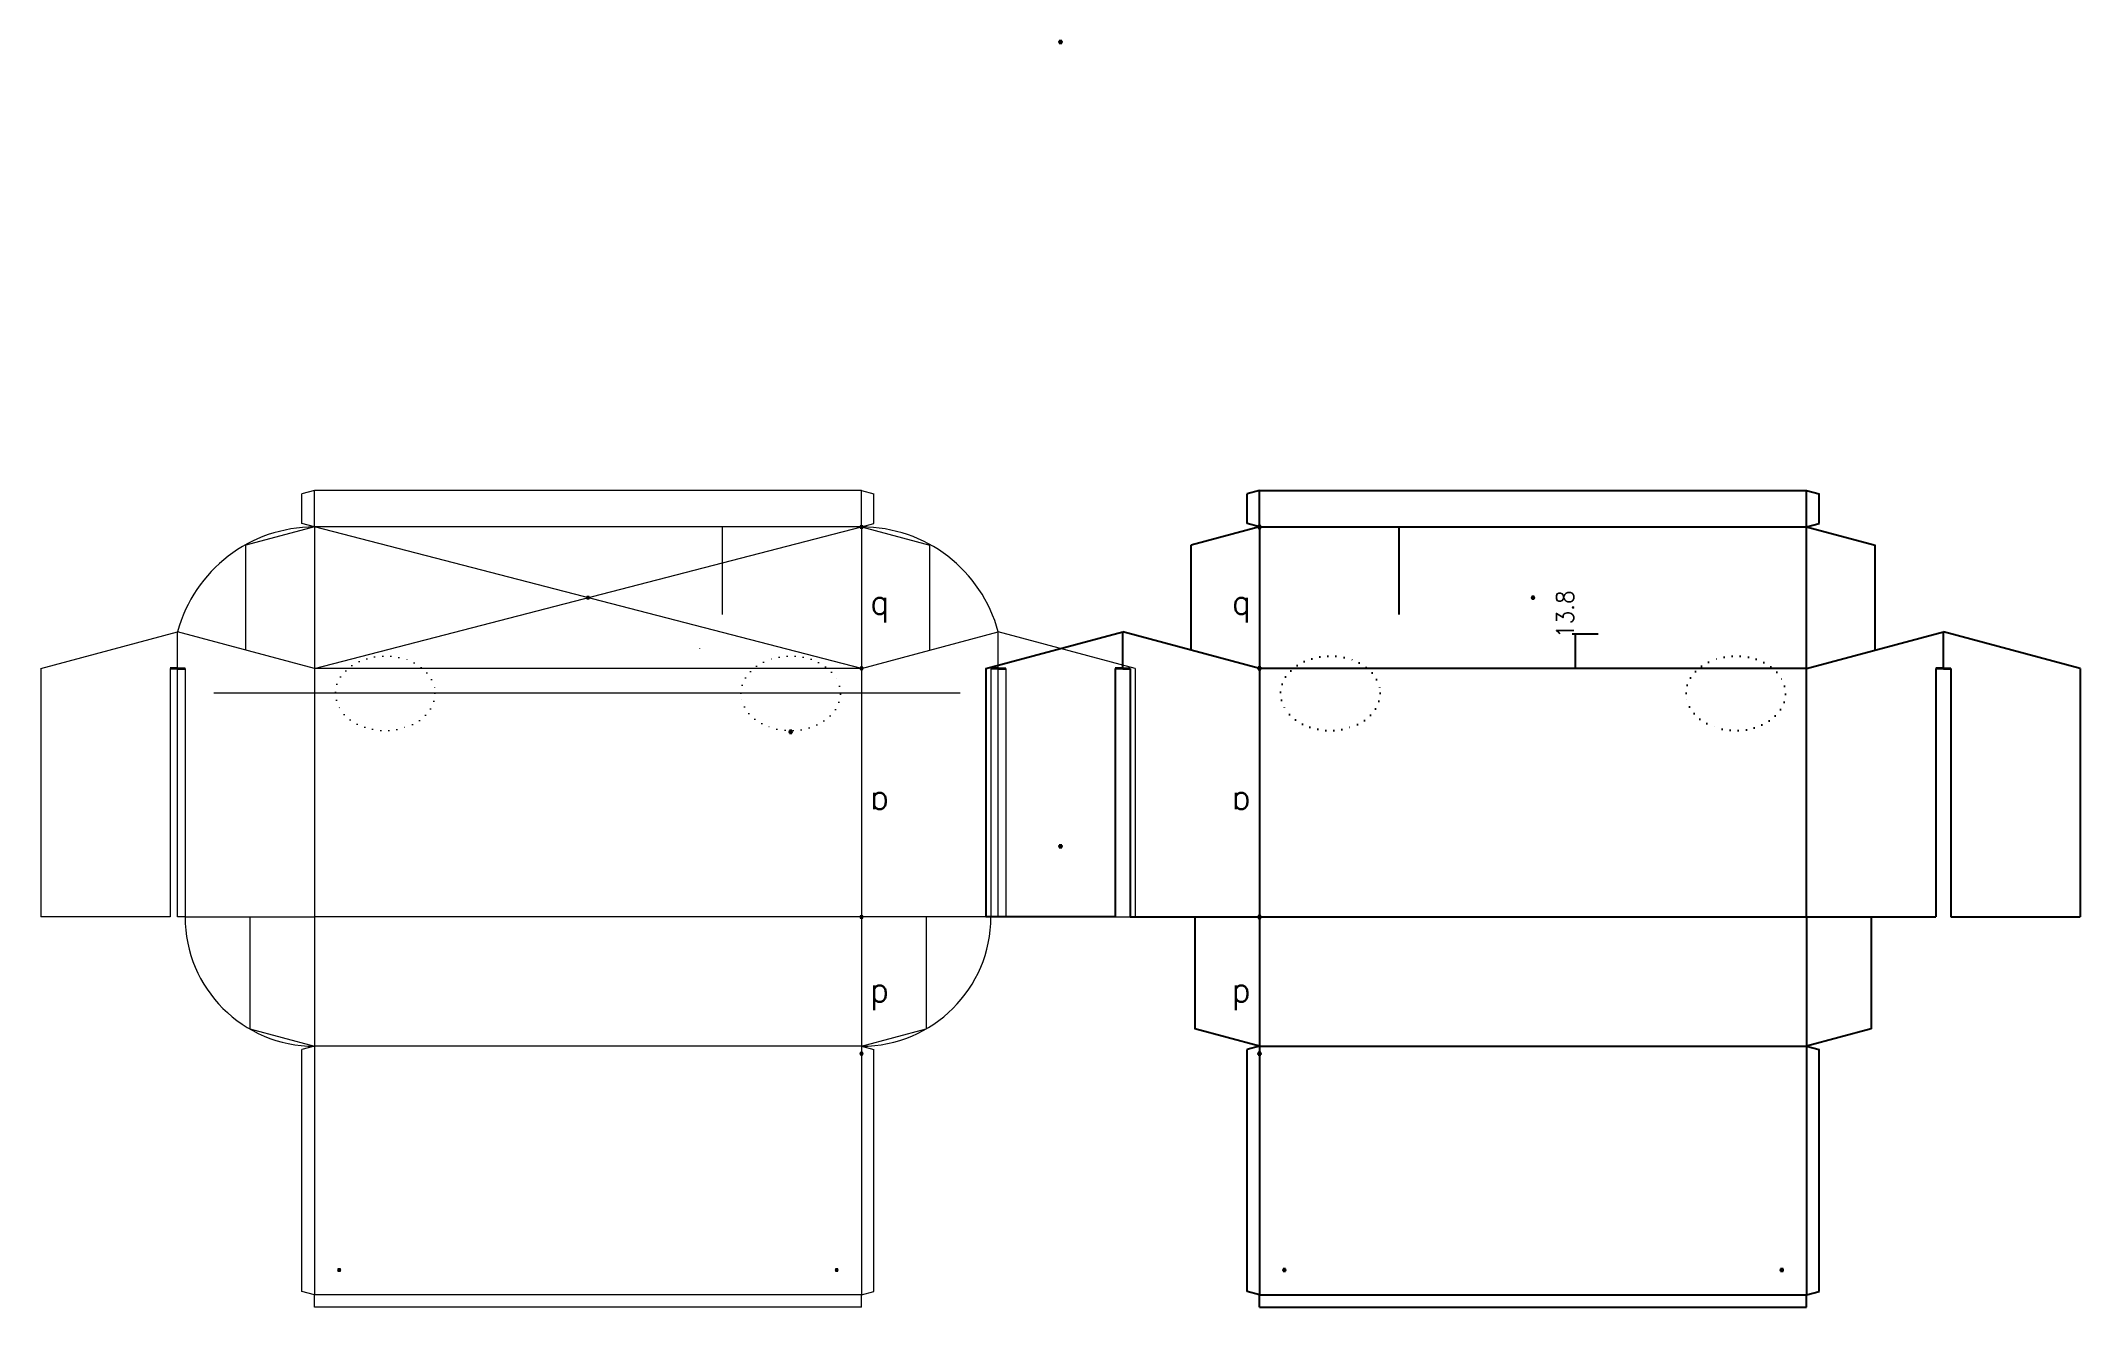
# Model space of a CAD drawing. Header units: millimetres. Extents: x 190 to 1010, y -257 to 252.
import ezdxf
from ezdxf.enums import TextEntityAlignment as Align

# ---------------------------------------------------------------- set-up
doc = ezdxf.new("R2010")
doc.units = ezdxf.units.MM
doc.header["$PDMODE"] = 96
doc.header["$PDSIZE"] = -2
doc.linetypes.add('DOT2', pattern=[3.175, 0, -3.175])
doc.layers.add('3 net', color=7, linetype='CONTINUOUS', lineweight=25)
doc.layers.add('3 out net', color=7, linetype='CONTINUOUS', lineweight=0)
doc.styles.get("Standard").update_dxf_attribs({"font": 'standard'})
doc.dimstyles.get("Standard").update_dxf_attribs({"dimtxt": 7, "dimasz": 2.5, "dimexe": 1.25, "dimexo": 0.625, "dimtad": 0, "dimtoh": 1, "dimdec": 1, "dimzin": 1, "dimdsep": 46, "dimtxsty": 'standard', "dimcen": 0.09, "dimazin": 0, "dimtfac": 1, "dimtdec": 4, "dimtofl": 0, "dimtmove": 0, "dimatfit": 3, "dimfxl": 1, "dimtolj": 1, "dimtzin": 0, "dimarcsym": 0})

# ---------------------------------------------------------------- blocks, each defined once
blk = doc.blocks.new('*D50')
at = {"layer": '3 net', "color": 0, "linetype": 'ByBlock', "lineweight": -2}
for p, q in [((816.19, 13.81), (805.75, 13.81)), ((807, 13.81), (807, 0)), ((815.97, 0), (805.75, 0))]:
    blk.add_line(p, q, dxfattribs=at)
for points in [[(807, 13.81), (807.42, 11.31), (806.58, 11.31)], [(807, 0), (806.58, 2.5), (807.42, 2.5)]]:
    blk.add_solid(points, dxfattribs=at)
at = {"layer": '3 net', "color": 0, "linetype": 'CONTINUOUS', "lineweight": -2, "insert": (802.88, 21.82), "char_height": 7, "width": 14.7778, "attachment_point": 5, "rotation": 90}
blk.add_mtext('13.8', dxfattribs=at)

msp = doc.modelspace()

# ---------------------------------------------------------------- linework, layer by layer
at = {"layer": '3 net'}
for p, q in [((680, 71.6), (675, 70.26)), ((675, 58.24), (675, 70.26)), ((680, 56.9), (680, 71.6)), ((680, 71.6), (900, 71.6)), ((900, 56.9), (900, 71.6)), ((900, 71.6), (905, 70.26)), ((905, 58.24), (905, 70.26)), ((680, 56.9), (675, 58.24)), ((900, 56.9), (905, 58.24)), ((680, 56.9), (652.5, 49.55)), ((652.5, 7.35), (652.5, 49.55)), ((680, 56.9), (680, 0)), ((680, 56.9), (900, 56.9)), ((736, 57), (736, 21.72)), ((900, 0), (900, 56.9)), ((900, 56.9), (927.5, 49.55)), ((927.5, 7.35), (927.5, 49.55)), ((570, 0), (625, 14.7)), ((680, 0), (625, 14.7)), ((625, 0), (625, 14.7)), ((900, 0), (955, 14.7)), ((955, 0), (955, 14.7)), ((1010, 0), (955, 14.7)), ((570, 0), (570, -100)), ((622, 0), (622, -100)), ((628, 0), (628, -100)), ((680, 0), (680, -100)), ((900, 0), (680, 0)), ((958, 0), (958, -100)), ((1010, 0), (1010, -100)), ((900, -100), (900, 0)), ((952, 0), (952, -100)), ((952, 0), (952, -100)), ((622, -100), (570, -100)), ((628, -100), (680, -100)), ((654, -100), (654, -145.03)), ((680, -100), (680, -152)), ((680, -100), (900, -100)), ((900, -100), (900, -152)), ((900, -100), (952, -100)), ((926, -100), (926, -145.03)), ((958, -100), (1010, -100)), ((680, -152), (654, -145.03)), ((926, -145.03), (900, -152)), ((680, -152), (675, -153.34)), ((675, -250.66), (675, -153.34)), ((680, -152), (900, -152)), ((680, -152), (680, -252)), ((680, -152), (900, -152)), ((900, -152), (900, -252)), ((900, -152), (905, -153.34)), ((905, -250.66), (905, -153.34)), ((680, -252), (675, -250.66)), ((680, -252), (900, -252)), ((680, -257), (680, -252)), ((900, -252), (905, -250.66)), ((900, -257), (900, -252)), ((680, -257), (900, -257))]:
    msp.add_line(p, q, dxfattribs=at)
at = {"layer": '3 net', "linetype": 'CONTINUOUS', "lineweight": 35}
for p, q in [((625, 0), (622, 0)), ((625, 0), (628, 0)), ((955, 0), (958, 0)), ((955, 0), (952, 0)), ((955, 0), (952, 0))]:
    msp.add_line(p, q, dxfattribs=at)
at = {"layer": '3 net', "linetype": 'DOT2'}
for centre, major_axis in [((708.5, -10), (20, 0)), ((871.5, -10), (-20, 0))]:
    msp.add_ellipse(centre, major_axis=major_axis, ratio=0.75, dxfattribs=at)
at = {"layer": '3 net'}
for p in [(600, 252), (680, 56.9), (790, 28.45), (680, 0), (600, -71.6), (680, -100), (680, -155), (690, -242), (890, -242)]:
    msp.add_point(p, dxfattribs=at)
at = {"layer": '3 out net'}
for p, q in [((300, 71.6), (295, 70.26)), ((295, 58.24), (295, 70.26)), ((300, 56.9), (300, 71.6)), ((520, 71.6), (300, 71.6)), ((520, 56.9), (520, 71.6)), ((520, 71.6), (525, 70.26)), ((525, 58.24), (525, 70.26)), ((300, 56.9), (295, 58.24)), ((520, 56.9), (525, 58.24)), ((300, 56.9), (272.5, 49.55)), ((272.5, 7.35), (272.5, 49.55)), ((300, 0), (520, 56.9)), ((520, 0), (300, 56.9)), ((520, 56.9), (300, 56.9)), ((300, 56.9), (300, 0)), ((464, 57), (464, 21.72)), ((520, 56.9), (520, 0)), ((520, 56.9), (520, 0)), ((520, 56.9), (547.5, 49.55)), ((547.5, 7.35), (547.5, 49.55)), ((190, 0), (245, 14.7)), ((300, 0), (245, 14.7)), ((245, 0), (245, 14.7)), ((520, 0), (575, 14.7)), ((575, 0), (575, 14.7)), ((575, 0), (575, 14.7)), ((630, 0), (575, 14.7)), ((190, 0), (190, -100)), ((242, 0), (242, -100)), ((245, -100), (245, 0)), ((248, 0), (248, -100)), ((248, 0), (248, -100)), ((520, 0), (300, 0)), ((300, 0), (300, -100)), ((578, 0), (578, -100)), ((630, 0), (630, -100)), ((520, 0), (520, -10)), ((520, 0), (520, -100)), ((572, 0), (572, -100)), ((575, -100), (575, 0)), ((559.61, -10), (259.61, -10)), ((242, -100), (190, -100)), ((248, -100), (245, -100)), ((248, -100), (300, -100)), ((274, -100), (274, -145.03)), ((520, -100), (300, -100)), ((300, -100), (300, -152)), ((572, -100), (520, -100)), ((520, -100), (520, -152)), ((546, -100), (546, -145.03)), ((572, -100), (575, -100)), ((578, -100), (630, -100)), ((274, -145.03), (300, -152)), ((520, -152), (546, -145.03)), ((300, -152), (295, -153.34)), ((295, -250.66), (295, -153.34)), ((520, -152), (300, -152)), ((520, -152), (300, -152)), ((300, -152), (300, -252)), ((520, -152), (520, -252)), ((520, -152), (525, -153.34)), ((525, -250.66), (525, -153.34)), ((300, -252), (295, -250.66)), ((520, -252), (300, -252)), ((300, -257), (300, -252)), ((520, -252), (525, -250.66)), ((520, -257), (520, -252)), ((520, -257), (300, -257))]:
    msp.add_line(p, q, dxfattribs=at)
at = {"layer": '3 out net', "linetype": 'CONTINUOUS', "lineweight": 35}
for p, q in [((245, 0), (242, 0)), ((245, 0), (248, 0)), ((245, 0), (248, 0)), ((575, 0), (578, 0)), ((575, 0), (572, 0))]:
    msp.add_line(p, q, dxfattribs=at)
at = {"layer": '3 out net', "linetype": 'DOT2'}
msp.add_line((454.9, 8.12), (454.9, 6.72), dxfattribs=at)
at = {"layer": '3 out net'}
for centre, radius, start, end in [((300, 0), 56.9, 90, 165.03617), ((520, 0), 56.9, 14.96383, 90), ((300, -100), 52, 180, 270), ((520, -100), 52, 270, 0)]:
    msp.add_arc(centre, radius, start, end, dxfattribs=at)
at = {"layer": '3 out net', "linetype": 'DOT2'}
for centre, major_axis in [((328.5, -10), (20, 0)), ((491.5, -10), (-20, 0))]:
    msp.add_ellipse(centre, major_axis=major_axis, ratio=0.75, dxfattribs=at)
at = {"layer": '3 out net'}
for p in [(520, 56.9), (410, 28.45), (520, 0), (520, -100), (520, -155), (310, -242), (510, -242)]:
    msp.add_point(p, dxfattribs=at)
at = {"layer": '3 out net', "lineweight": -2}
msp.add_point((491.5, -25.5), dxfattribs=at)

# ---------------------------------------------------------------- texts
at = {"layer": '3 net'}
for s, p in [('b', (669, 28.45)), ('a', (669, -50)), ('d', (669, -127.5))]:
    msp.add_text(s, height=10, rotation=180, dxfattribs=at).set_placement(p, align=Align.RIGHT)
at = {"layer": '3 out net'}
for s, p in [('b', (531, 28.45)), ('a', (531, -50)), ('d', (531, -127.5))]:
    msp.add_text(s, height=10, rotation=180, dxfattribs=at).set_placement(p)

# ---------------------------------------------------------------- dimensions: what is measured, and where the dimension line sits
at = {"layer": '3 net'}
dim = msp.add_linear_dim(base=(807, 0), p1=(816.81, 13.81), p2=(816.6, 0), angle=270, dimstyle='Standard', dxfattribs=at)
dim.commit()
dim.dimension.update_dxf_attribs({"geometry": '*D50', "text_midpoint": (802.88, 6.91)})

doc.saveas('drawing.dxf')
